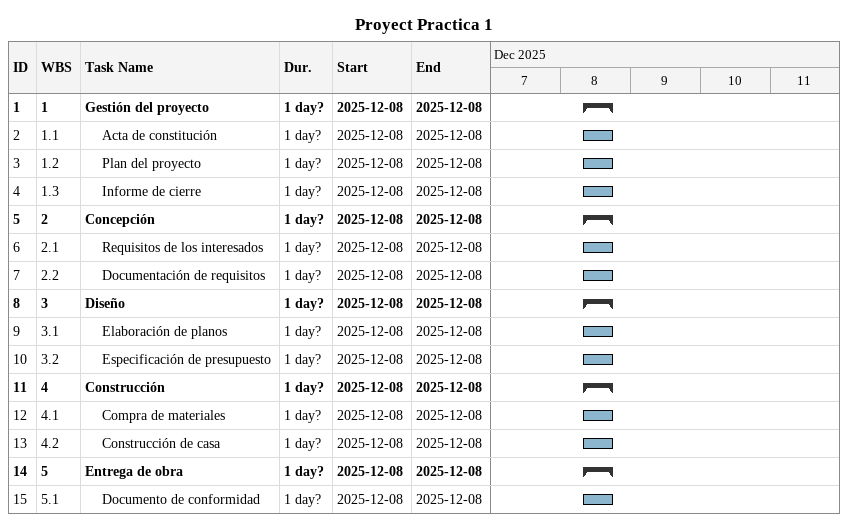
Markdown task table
Proyect Practica 1

| ID | WBS | Task | Duration | Start | Finish |
|---|---|---|---|---|---|
| 1 | 1 | **Gestión del proyecto** | 1d? | 2025-12-08 | 2025-12-08 |
| 2 | 1.1 | Acta de constitución | 1d? | 2025-12-08 | 2025-12-08 |
| 3 | 1.2 | Plan del proyecto | 1d? | 2025-12-08 | 2025-12-08 |
| 4 | 1.3 | Informe de cierre | 1d? | 2025-12-08 | 2025-12-08 |
| 5 | 2 | **Concepción** | 1d? | 2025-12-08 | 2025-12-08 |
| 6 | 2.1 | Requisitos de los interesados | 1d? | 2025-12-08 | 2025-12-08 |
| 7 | 2.2 | Documentación de requisitos | 1d? | 2025-12-08 | 2025-12-08 |
| 8 | 3 | **Diseño** | 1d? | 2025-12-08 | 2025-12-08 |
| 9 | 3.1 | Elaboración de planos | 1d? | 2025-12-08 | 2025-12-08 |
| 10 | 3.2 | Especificación de presupuesto | 1d? | 2025-12-08 | 2025-12-08 |
| 11 | 4 | **Construcción** | 1d? | 2025-12-08 | 2025-12-08 |
| 12 | 4.1 | Compra de materiales | 1d? | 2025-12-08 | 2025-12-08 |
| 13 | 4.2 | Construcción de casa | 1d? | 2025-12-08 | 2025-12-08 |
| 14 | 5 | **Entrega de obra** | 1d? | 2025-12-08 | 2025-12-08 |
| 15 | 5.1 | Documento de conformidad | 1d? | 2025-12-08 | 2025-12-08 |
